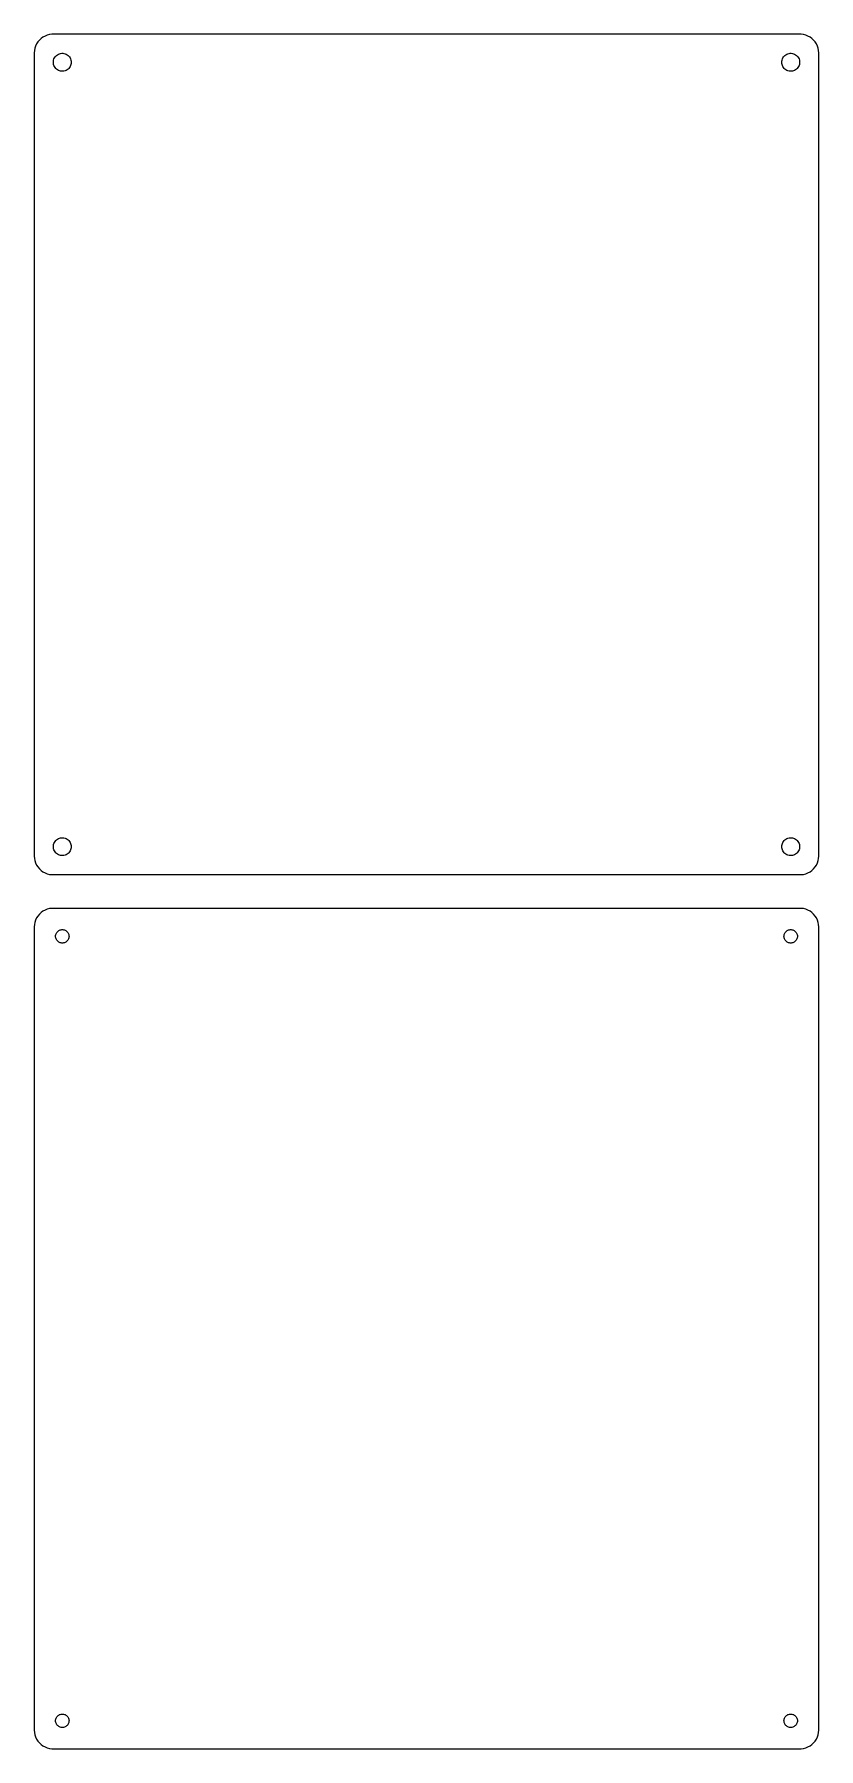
# Model space of a CAD drawing. Header units: metres. Extents: x -105 to 105, y 122 to 580.
import ezdxf

# ---------------------------------------------------------------- set-up
doc = ezdxf.new("R2010")
doc.units = ezdxf.units.M

msp = doc.modelspace()

# ---------------------------------------------------------------- linework, layer by layer
for p, q in [((-104.045, 578.439), (-104.382, 577.909)), ((-103.645, 578.923), (-104.045, 578.439)), ((-103.187, 579.353), (-103.645, 578.923)), ((-102.679, 579.722), (-103.187, 579.353)), ((-102.129, 580.024), (-102.679, 579.722)), ((-101.545, 580.255), (-102.129, 580.024)), ((-100.937, 580.411), (-101.545, 580.255)), ((-100.314, 580.49), (-100.937, 580.411)), ((100.314, 580.49), (-100.314, 580.49)), ((100.937, 580.411), (100.314, 580.49)), ((101.545, 580.255), (100.937, 580.411)), ((102.129, 580.024), (101.545, 580.255)), ((102.679, 579.722), (102.129, 580.024)), ((103.187, 579.353), (102.679, 579.722)), ((103.645, 578.923), (103.187, 579.353)), ((104.045, 578.439), (103.645, 578.923)), ((104.382, 577.909), (104.045, 578.439)), ((-104.961, 576.127), (-105, 575.5)), ((-105, 575.5), (-105, 360.5)), ((-104.843, 576.743), (-104.961, 576.127)), ((-104.649, 577.341), (-104.843, 576.743)), ((-104.382, 577.909), (-104.649, 577.341)), ((-99.8246, 573.597), (-99.7315, 573.883)), ((-99.7315, 573.883), (-99.6031, 574.156)), ((-99.6031, 574.156), (-99.4416, 574.411)), ((-99.4416, 574.411), (-99.2495, 574.643)), ((-99.2495, 574.643), (-99.0298, 574.849)), ((-99.0298, 574.849), (-98.786, 575.026)), ((-98.786, 575.026), (-98.5219, 575.172)), ((-98.5219, 575.172), (-98.2416, 575.283)), ((-98.2416, 575.283), (-97.9497, 575.357)), ((-97.9497, 575.357), (-97.6507, 575.395)), ((-97.6507, 575.395), (-97.3493, 575.395)), ((-97.3493, 575.395), (-97.0503, 575.357)), ((-97.0503, 575.357), (-96.7584, 575.283)), ((-96.7584, 575.283), (-96.4781, 575.172)), ((-96.4781, 575.172), (-96.214, 575.026)), ((-96.214, 575.026), (-95.9702, 574.849)), ((-95.9702, 574.849), (-95.7505, 574.643)), ((-95.7505, 574.643), (-95.5583, 574.411)), ((-95.5583, 574.411), (-95.3969, 574.156)), ((-95.3969, 574.156), (-95.2685, 573.883)), ((-95.2685, 573.883), (-95.1754, 573.597)), ((95.1754, 573.597), (95.2685, 573.883)), ((95.2685, 573.883), (95.3969, 574.156)), ((95.3969, 574.156), (95.5583, 574.411)), ((95.5583, 574.411), (95.7505, 574.643)), ((95.7505, 574.643), (95.9702, 574.849)), ((95.9702, 574.849), (96.214, 575.026)), ((96.214, 575.026), (96.4781, 575.172)), ((96.4781, 575.172), (96.7584, 575.283)), ((96.7584, 575.283), (97.0503, 575.357)), ((97.0503, 575.357), (97.3493, 575.395)), ((97.3493, 575.395), (97.6507, 575.395)), ((97.6507, 575.395), (97.9497, 575.357)), ((97.9497, 575.357), (98.2416, 575.283)), ((98.2416, 575.283), (98.5219, 575.172)), ((98.5219, 575.172), (98.786, 575.026)), ((98.786, 575.026), (99.0298, 574.849)), ((99.0298, 574.849), (99.2495, 574.643)), ((99.2495, 574.643), (99.4416, 574.411)), ((99.4416, 574.411), (99.6031, 574.156)), ((99.6031, 574.156), (99.7315, 573.883)), ((99.7315, 573.883), (99.8246, 573.597)), ((104.649, 577.341), (104.382, 577.909)), ((104.843, 576.743), (104.649, 577.341)), ((104.961, 576.127), (104.843, 576.743)), ((105, 575.5), (104.961, 576.127)), ((105, 360.5), (105, 575.5)), ((-99.9, 573), (-99.8811, 573.301)), ((-99.8811, 572.699), (-99.9, 573)), ((-99.8811, 573.301), (-99.8246, 573.597)), ((-99.8246, 572.403), (-99.8811, 572.699)), ((-99.7315, 572.117), (-99.8246, 572.403)), ((-99.6031, 571.844), (-99.7315, 572.117)), ((-99.4416, 571.589), (-99.6031, 571.844)), ((-99.2495, 571.357), (-99.4416, 571.589)), ((-99.0298, 571.151), (-99.2495, 571.357)), ((-98.786, 570.974), (-99.0298, 571.151)), ((-98.5219, 570.828), (-98.786, 570.974)), ((-98.2416, 570.717), (-98.5219, 570.828)), ((-97.9497, 570.643), (-98.2416, 570.717)), ((-97.6507, 570.605), (-97.9497, 570.643)), ((-97.3493, 570.605), (-97.6507, 570.605)), ((-97.0503, 570.643), (-97.3493, 570.605)), ((-96.7584, 570.717), (-97.0503, 570.643)), ((-96.4781, 570.828), (-96.7584, 570.717)), ((-96.214, 570.974), (-96.4781, 570.828)), ((-95.9702, 571.151), (-96.214, 570.974)), ((-95.7505, 571.357), (-95.9702, 571.151)), ((-95.5583, 571.589), (-95.7505, 571.357)), ((-95.3969, 571.844), (-95.5583, 571.589)), ((-95.2685, 572.117), (-95.3969, 571.844)), ((-95.1754, 572.403), (-95.2685, 572.117)), ((-95.1754, 573.597), (-95.1189, 573.301)), ((-95.1189, 572.699), (-95.1754, 572.403)), ((-95.1189, 573.301), (-95.1, 573)), ((-95.1, 573), (-95.1189, 572.699)), ((95.1, 573), (95.1189, 573.301)), ((95.1189, 572.699), (95.1, 573)), ((95.1189, 573.301), (95.1754, 573.597)), ((95.1754, 572.403), (95.1189, 572.699)), ((95.2685, 572.117), (95.1754, 572.403)), ((95.3969, 571.844), (95.2685, 572.117)), ((95.5583, 571.589), (95.3969, 571.844)), ((95.7505, 571.357), (95.5583, 571.589)), ((95.9702, 571.151), (95.7505, 571.357)), ((96.214, 570.974), (95.9702, 571.151)), ((96.4781, 570.828), (96.214, 570.974)), ((96.7584, 570.717), (96.4781, 570.828)), ((97.0503, 570.643), (96.7584, 570.717)), ((97.3493, 570.605), (97.0503, 570.643)), ((97.6507, 570.605), (97.3493, 570.605)), ((97.9497, 570.643), (97.6507, 570.605)), ((98.2416, 570.717), (97.9497, 570.643)), ((98.5219, 570.828), (98.2416, 570.717)), ((98.786, 570.974), (98.5219, 570.828)), ((99.0298, 571.151), (98.786, 570.974)), ((99.2495, 571.357), (99.0298, 571.151)), ((99.4416, 571.589), (99.2495, 571.357)), ((99.6031, 571.844), (99.4416, 571.589)), ((99.7315, 572.117), (99.6031, 571.844)), ((99.8246, 572.403), (99.7315, 572.117)), ((99.8246, 573.597), (99.8811, 573.301)), ((99.8811, 572.699), (99.8246, 572.403)), ((99.8811, 573.301), (99.9, 573)), ((99.9, 573), (99.8811, 572.699)), ((-99.9, 363), (-99.8811, 363.301)), ((-99.8811, 362.699), (-99.9, 363)), ((-99.8811, 363.301), (-99.8246, 363.597)), ((-99.8246, 362.403), (-99.8811, 362.699)), ((-99.8246, 363.597), (-99.7315, 363.883)), ((-99.7315, 363.883), (-99.6031, 364.156)), ((-99.6031, 364.156), (-99.4416, 364.411)), ((-99.4416, 364.411), (-99.2495, 364.643)), ((-99.2495, 364.643), (-99.0298, 364.849)), ((-99.0298, 364.849), (-98.786, 365.026)), ((-98.786, 365.026), (-98.5219, 365.172)), ((-98.5219, 365.172), (-98.2416, 365.283)), ((-98.2416, 365.283), (-97.9497, 365.357)), ((-97.9497, 365.357), (-97.6507, 365.395)), ((-97.6507, 365.395), (-97.3493, 365.395)), ((-97.3493, 365.395), (-97.0503, 365.357)), ((-97.0503, 365.357), (-96.7584, 365.283)), ((-96.7584, 365.283), (-96.4781, 365.172)), ((-96.4781, 365.172), (-96.214, 365.026)), ((-96.214, 365.026), (-95.9702, 364.849)), ((-95.9702, 364.849), (-95.7505, 364.643)), ((-95.7505, 364.643), (-95.5583, 364.411)), ((-95.5583, 364.411), (-95.3969, 364.156)), ((-95.3969, 364.156), (-95.2685, 363.883)), ((-95.2685, 363.883), (-95.1754, 363.597)), ((-95.1754, 363.597), (-95.1189, 363.301)), ((-95.1189, 362.699), (-95.1754, 362.403)), ((-95.1189, 363.301), (-95.1, 363)), ((-95.1, 363), (-95.1189, 362.699)), ((95.1, 363), (95.1189, 363.301)), ((95.1189, 362.699), (95.1, 363)), ((95.1189, 363.301), (95.1754, 363.597)), ((95.1754, 362.403), (95.1189, 362.699)), ((95.1754, 363.597), (95.2685, 363.883)), ((95.2685, 363.883), (95.3969, 364.156)), ((95.3969, 364.156), (95.5583, 364.411)), ((95.5583, 364.411), (95.7505, 364.643)), ((95.7505, 364.643), (95.9702, 364.849)), ((95.9702, 364.849), (96.214, 365.026)), ((96.214, 365.026), (96.4781, 365.172)), ((96.4781, 365.172), (96.7584, 365.283)), ((96.7584, 365.283), (97.0503, 365.357)), ((97.0503, 365.357), (97.3493, 365.395)), ((97.3493, 365.395), (97.6507, 365.395)), ((97.6507, 365.395), (97.9497, 365.357)), ((97.9497, 365.357), (98.2416, 365.283)), ((98.2416, 365.283), (98.5219, 365.172)), ((98.5219, 365.172), (98.786, 365.026)), ((98.786, 365.026), (99.0298, 364.849)), ((99.0298, 364.849), (99.2495, 364.643)), ((99.2495, 364.643), (99.4416, 364.411)), ((99.4416, 364.411), (99.6031, 364.156)), ((99.6031, 364.156), (99.7315, 363.883)), ((99.7315, 363.883), (99.8246, 363.597)), ((99.8246, 363.597), (99.8811, 363.301)), ((99.8811, 362.699), (99.8246, 362.403)), ((99.8811, 363.301), (99.9, 363)), ((99.9, 363), (99.8811, 362.699)), ((-105, 360.5), (-104.961, 359.873)), ((-104.961, 359.873), (-104.843, 359.257)), ((-104.843, 359.257), (-104.649, 358.659)), ((-104.649, 358.659), (-104.382, 358.091)), ((-104.382, 358.091), (-104.045, 357.561)), ((-99.7315, 362.117), (-99.8246, 362.403)), ((-99.6031, 361.844), (-99.7315, 362.117)), ((-99.4416, 361.589), (-99.6031, 361.844)), ((-99.2495, 361.357), (-99.4416, 361.589)), ((-99.0298, 361.151), (-99.2495, 361.357)), ((-98.786, 360.974), (-99.0298, 361.151)), ((-98.5219, 360.828), (-98.786, 360.974)), ((-98.2416, 360.717), (-98.5219, 360.828)), ((-97.9497, 360.643), (-98.2416, 360.717)), ((-97.6507, 360.605), (-97.9497, 360.643)), ((-97.3493, 360.605), (-97.6507, 360.605)), ((-97.0503, 360.643), (-97.3493, 360.605)), ((-96.7584, 360.717), (-97.0503, 360.643)), ((-96.4781, 360.828), (-96.7584, 360.717)), ((-96.214, 360.974), (-96.4781, 360.828)), ((-95.9702, 361.151), (-96.214, 360.974)), ((-95.7505, 361.357), (-95.9702, 361.151)), ((-95.5583, 361.589), (-95.7505, 361.357)), ((-95.3969, 361.844), (-95.5583, 361.589)), ((-95.2685, 362.117), (-95.3969, 361.844)), ((-95.1754, 362.403), (-95.2685, 362.117)), ((95.2685, 362.117), (95.1754, 362.403)), ((95.3969, 361.844), (95.2685, 362.117)), ((95.5583, 361.589), (95.3969, 361.844)), ((95.7505, 361.357), (95.5583, 361.589)), ((95.9702, 361.151), (95.7505, 361.357)), ((96.214, 360.974), (95.9702, 361.151)), ((96.4781, 360.828), (96.214, 360.974)), ((96.7584, 360.717), (96.4781, 360.828)), ((97.0503, 360.643), (96.7584, 360.717)), ((97.3493, 360.605), (97.0503, 360.643)), ((97.6507, 360.605), (97.3493, 360.605)), ((97.9497, 360.643), (97.6507, 360.605)), ((98.2416, 360.717), (97.9497, 360.643)), ((98.5219, 360.828), (98.2416, 360.717)), ((98.786, 360.974), (98.5219, 360.828)), ((99.0298, 361.151), (98.786, 360.974)), ((99.2495, 361.357), (99.0298, 361.151)), ((99.4416, 361.589), (99.2495, 361.357)), ((99.6031, 361.844), (99.4416, 361.589)), ((99.7315, 362.117), (99.6031, 361.844)), ((99.8246, 362.403), (99.7315, 362.117)), ((104.045, 357.561), (104.382, 358.091)), ((104.382, 358.091), (104.649, 358.659)), ((104.649, 358.659), (104.843, 359.257)), ((104.843, 359.257), (104.961, 359.873)), ((104.961, 359.873), (105, 360.5)), ((-104.045, 357.561), (-103.645, 357.077)), ((-103.645, 357.077), (-103.187, 356.647)), ((-103.187, 356.647), (-102.679, 356.278)), ((-102.679, 356.278), (-102.129, 355.976)), ((-102.129, 355.976), (-101.545, 355.745)), ((-101.545, 355.745), (-100.937, 355.589)), ((-100.937, 355.589), (-100.314, 355.51)), ((-100.314, 355.51), (100.314, 355.51)), ((100.314, 355.51), (100.937, 355.589)), ((100.937, 355.589), (101.545, 355.745)), ((101.545, 355.745), (102.129, 355.976)), ((102.129, 355.976), (102.679, 356.278)), ((102.679, 356.278), (103.187, 356.647)), ((103.187, 356.647), (103.645, 357.077)), ((103.645, 357.077), (104.045, 357.561)), ((-104.045, 344.439), (-104.382, 343.909)), ((-103.645, 344.923), (-104.045, 344.439)), ((-103.187, 345.353), (-103.645, 344.923)), ((-102.679, 345.722), (-103.187, 345.353)), ((-102.129, 346.024), (-102.679, 345.722)), ((-101.545, 346.255), (-102.129, 346.024)), ((-100.937, 346.411), (-101.545, 346.255)), ((-100.314, 346.49), (-100.937, 346.411)), ((100.314, 346.49), (-100.314, 346.49)), ((100.937, 346.411), (100.314, 346.49)), ((101.545, 346.255), (100.937, 346.411)), ((102.129, 346.024), (101.545, 346.255)), ((102.679, 345.722), (102.129, 346.024)), ((103.187, 345.353), (102.679, 345.722)), ((103.645, 344.923), (103.187, 345.353)), ((104.045, 344.439), (103.645, 344.923)), ((104.382, 343.909), (104.045, 344.439)), ((-104.961, 342.127), (-105, 341.5)), ((-105, 341.5), (-105, 126.5)), ((-104.843, 342.743), (-104.961, 342.127)), ((-104.649, 343.341), (-104.843, 342.743)), ((-104.382, 343.909), (-104.649, 343.341)), ((-99.2434, 339.448), (-99.1736, 339.663)), ((-99.1736, 339.663), (-99.0773, 339.867)), ((-99.0773, 339.867), (-98.9562, 340.058)), ((-98.9562, 340.058), (-98.8121, 340.232)), ((-98.8121, 340.232), (-98.6474, 340.387)), ((-98.6474, 340.387), (-98.4645, 340.52)), ((-98.4645, 340.52), (-98.2664, 340.629)), ((-98.2664, 340.629), (-98.0562, 340.712)), ((-98.0562, 340.712), (-97.8373, 340.768)), ((-97.8373, 340.768), (-97.613, 340.796)), ((-97.613, 340.796), (-97.387, 340.796)), ((-97.387, 340.796), (-97.1627, 340.768)), ((-97.1627, 340.768), (-96.9438, 340.712)), ((-96.9438, 340.712), (-96.7336, 340.629)), ((-96.7336, 340.629), (-96.5355, 340.52)), ((-96.5355, 340.52), (-96.3526, 340.387)), ((-96.3526, 340.387), (-96.1879, 340.232)), ((-96.1879, 340.232), (-96.0438, 340.058)), ((-96.0438, 340.058), (-95.9226, 339.867)), ((-95.9226, 339.867), (-95.8264, 339.663)), ((-95.8264, 339.663), (-95.7565, 339.448)), ((95.7565, 339.448), (95.8264, 339.663)), ((95.8264, 339.663), (95.9226, 339.867)), ((95.9226, 339.867), (96.0438, 340.058)), ((96.0438, 340.058), (96.1879, 340.232)), ((96.1879, 340.232), (96.3526, 340.387)), ((96.3526, 340.387), (96.5355, 340.52)), ((96.5355, 340.52), (96.7336, 340.629)), ((96.7336, 340.629), (96.9438, 340.712)), ((96.9438, 340.712), (97.1627, 340.768)), ((97.1627, 340.768), (97.387, 340.796)), ((97.387, 340.796), (97.613, 340.796)), ((97.613, 340.796), (97.8373, 340.768)), ((97.8373, 340.768), (98.0562, 340.712)), ((98.0562, 340.712), (98.2664, 340.629)), ((98.2664, 340.629), (98.4645, 340.52)), ((98.4645, 340.52), (98.6474, 340.387)), ((98.6474, 340.387), (98.8121, 340.232)), ((98.8121, 340.232), (98.9562, 340.058)), ((98.9562, 340.058), (99.0773, 339.867)), ((99.0773, 339.867), (99.1736, 339.663)), ((99.1736, 339.663), (99.2434, 339.448)), ((104.649, 343.341), (104.382, 343.909)), ((104.843, 342.743), (104.649, 343.341)), ((104.961, 342.127), (104.843, 342.743)), ((105, 341.5), (104.961, 342.127)), ((105, 126.5), (105, 341.5)), ((-99.3, 339), (-99.2858, 339.226)), ((-99.2858, 338.774), (-99.3, 339)), ((-99.2858, 339.226), (-99.2434, 339.448)), ((-99.2434, 338.552), (-99.2858, 338.774)), ((-99.1736, 338.337), (-99.2434, 338.552)), ((-99.0773, 338.133), (-99.1736, 338.337)), ((-98.9562, 337.942), (-99.0773, 338.133)), ((-98.8121, 337.768), (-98.9562, 337.942)), ((-98.6474, 337.613), (-98.8121, 337.768)), ((-98.4645, 337.48), (-98.6474, 337.613)), ((-98.2664, 337.371), (-98.4645, 337.48)), ((-98.0562, 337.288), (-98.2664, 337.371)), ((-97.8373, 337.232), (-98.0562, 337.288)), ((-97.613, 337.204), (-97.8373, 337.232)), ((-97.387, 337.204), (-97.613, 337.204)), ((-97.1627, 337.232), (-97.387, 337.204)), ((-96.9438, 337.288), (-97.1627, 337.232)), ((-96.7336, 337.371), (-96.9438, 337.288)), ((-96.5355, 337.48), (-96.7336, 337.371)), ((-96.3526, 337.613), (-96.5355, 337.48)), ((-96.1879, 337.768), (-96.3526, 337.613)), ((-96.0438, 337.942), (-96.1879, 337.768)), ((-95.9226, 338.133), (-96.0438, 337.942)), ((-95.8264, 338.337), (-95.9226, 338.133)), ((-95.7565, 338.552), (-95.8264, 338.337)), ((-95.7565, 339.448), (-95.7142, 339.226)), ((-95.7142, 338.774), (-95.7565, 338.552)), ((-95.7142, 339.226), (-95.7, 339)), ((-95.7, 339), (-95.7142, 338.774)), ((95.7, 339), (95.7142, 339.226)), ((95.7142, 338.774), (95.7, 339)), ((95.7142, 339.226), (95.7565, 339.448)), ((95.7565, 338.552), (95.7142, 338.774)), ((95.8264, 338.337), (95.7565, 338.552)), ((95.9226, 338.133), (95.8264, 338.337)), ((96.0438, 337.942), (95.9226, 338.133)), ((96.1879, 337.768), (96.0438, 337.942)), ((96.3526, 337.613), (96.1879, 337.768)), ((96.5355, 337.48), (96.3526, 337.613)), ((96.7336, 337.371), (96.5355, 337.48)), ((96.9438, 337.288), (96.7336, 337.371)), ((97.1627, 337.232), (96.9438, 337.288)), ((97.387, 337.204), (97.1627, 337.232)), ((97.613, 337.204), (97.387, 337.204)), ((97.8373, 337.232), (97.613, 337.204)), ((98.0562, 337.288), (97.8373, 337.232)), ((98.2664, 337.371), (98.0562, 337.288)), ((98.4645, 337.48), (98.2664, 337.371)), ((98.6474, 337.613), (98.4645, 337.48)), ((98.8121, 337.768), (98.6474, 337.613)), ((98.9562, 337.942), (98.8121, 337.768)), ((99.0773, 338.133), (98.9562, 337.942)), ((99.1736, 338.337), (99.0773, 338.133)), ((99.2434, 338.552), (99.1736, 338.337)), ((99.2434, 339.448), (99.2858, 339.226)), ((99.2858, 338.774), (99.2434, 338.552)), ((99.2858, 339.226), (99.3, 339)), ((99.3, 339), (99.2858, 338.774)), ((-99.3, 129), (-99.2858, 129.226)), ((-99.2858, 128.774), (-99.3, 129)), ((-99.2858, 129.226), (-99.2434, 129.448)), ((-99.2434, 128.552), (-99.2858, 128.774)), ((-99.2434, 129.448), (-99.1736, 129.663)), ((-99.1736, 128.337), (-99.2434, 128.552)), ((-99.1736, 129.663), (-99.0773, 129.867)), ((-99.0773, 129.867), (-98.9562, 130.058)), ((-98.9562, 130.058), (-98.8121, 130.232)), ((-98.8121, 130.232), (-98.6474, 130.387)), ((-98.6474, 130.387), (-98.4645, 130.52)), ((-98.4645, 130.52), (-98.2664, 130.629)), ((-98.2664, 130.629), (-98.0562, 130.712)), ((-98.0562, 130.712), (-97.8373, 130.768)), ((-97.8373, 130.768), (-97.613, 130.796)), ((-97.613, 130.796), (-97.387, 130.796)), ((-97.387, 130.796), (-97.1627, 130.768)), ((-97.1627, 130.768), (-96.9438, 130.712)), ((-96.9438, 130.712), (-96.7336, 130.629)), ((-96.7336, 130.629), (-96.5355, 130.52)), ((-96.5355, 130.52), (-96.3526, 130.387)), ((-96.3526, 130.387), (-96.1879, 130.232)), ((-96.1879, 130.232), (-96.0438, 130.058)), ((-96.0438, 130.058), (-95.9226, 129.867)), ((-95.9226, 129.867), (-95.8264, 129.663)), ((-95.8264, 129.663), (-95.7565, 129.448)), ((-95.7565, 128.552), (-95.8264, 128.337)), ((-95.7565, 129.448), (-95.7142, 129.226)), ((-95.7142, 128.774), (-95.7565, 128.552)), ((-95.7142, 129.226), (-95.7, 129)), ((-95.7, 129), (-95.7142, 128.774)), ((95.7, 129), (95.7142, 129.226)), ((95.7142, 128.774), (95.7, 129)), ((95.7142, 129.226), (95.7565, 129.448)), ((95.7565, 128.552), (95.7142, 128.774)), ((95.7565, 129.448), (95.8264, 129.663)), ((95.8264, 128.337), (95.7565, 128.552)), ((95.8264, 129.663), (95.9226, 129.867)), ((95.9226, 129.867), (96.0438, 130.058)), ((96.0438, 130.058), (96.1879, 130.232)), ((96.1879, 130.232), (96.3526, 130.387)), ((96.3526, 130.387), (96.5355, 130.52)), ((96.5355, 130.52), (96.7336, 130.629)), ((96.7336, 130.629), (96.9438, 130.712)), ((96.9438, 130.712), (97.1627, 130.768)), ((97.1627, 130.768), (97.387, 130.796)), ((97.387, 130.796), (97.613, 130.796)), ((97.613, 130.796), (97.8373, 130.768)), ((97.8373, 130.768), (98.0562, 130.712)), ((98.0562, 130.712), (98.2664, 130.629)), ((98.2664, 130.629), (98.4645, 130.52)), ((98.4645, 130.52), (98.6474, 130.387)), ((98.6474, 130.387), (98.8121, 130.232)), ((98.8121, 130.232), (98.9562, 130.058)), ((98.9562, 130.058), (99.0773, 129.867)), ((99.0773, 129.867), (99.1736, 129.663)), ((99.1736, 129.663), (99.2434, 129.448)), ((99.2434, 128.552), (99.1736, 128.337)), ((99.2434, 129.448), (99.2858, 129.226)), ((99.2858, 128.774), (99.2434, 128.552)), ((99.2858, 129.226), (99.3, 129)), ((99.3, 129), (99.2858, 128.774)), ((-105, 126.5), (-104.961, 125.873)), ((-104.961, 125.873), (-104.843, 125.257)), ((-104.843, 125.257), (-104.649, 124.659)), ((-104.649, 124.659), (-104.382, 124.091)), ((-104.382, 124.091), (-104.045, 123.561)), ((-99.0773, 128.133), (-99.1736, 128.337)), ((-98.9562, 127.942), (-99.0773, 128.133)), ((-98.8121, 127.768), (-98.9562, 127.942)), ((-98.6474, 127.613), (-98.8121, 127.768)), ((-98.4645, 127.48), (-98.6474, 127.613)), ((-98.2664, 127.371), (-98.4645, 127.48)), ((-98.0562, 127.288), (-98.2664, 127.371)), ((-97.8373, 127.232), (-98.0562, 127.288)), ((-97.613, 127.204), (-97.8373, 127.232)), ((-97.387, 127.204), (-97.613, 127.204)), ((-97.1627, 127.232), (-97.387, 127.204)), ((-96.9438, 127.288), (-97.1627, 127.232)), ((-96.7336, 127.371), (-96.9438, 127.288)), ((-96.5355, 127.48), (-96.7336, 127.371)), ((-96.3526, 127.613), (-96.5355, 127.48)), ((-96.1879, 127.768), (-96.3526, 127.613)), ((-96.0438, 127.942), (-96.1879, 127.768)), ((-95.9226, 128.133), (-96.0438, 127.942)), ((-95.8264, 128.337), (-95.9226, 128.133)), ((95.9226, 128.133), (95.8264, 128.337)), ((96.0438, 127.942), (95.9226, 128.133)), ((96.1879, 127.768), (96.0438, 127.942)), ((96.3526, 127.613), (96.1879, 127.768)), ((96.5355, 127.48), (96.3526, 127.613)), ((96.7336, 127.371), (96.5355, 127.48)), ((96.9438, 127.288), (96.7336, 127.371)), ((97.1627, 127.232), (96.9438, 127.288)), ((97.387, 127.204), (97.1627, 127.232)), ((97.613, 127.204), (97.387, 127.204)), ((97.8373, 127.232), (97.613, 127.204)), ((98.0562, 127.288), (97.8373, 127.232)), ((98.2664, 127.371), (98.0562, 127.288)), ((98.4645, 127.48), (98.2664, 127.371)), ((98.6474, 127.613), (98.4645, 127.48)), ((98.8121, 127.768), (98.6474, 127.613)), ((98.9562, 127.942), (98.8121, 127.768)), ((99.0773, 128.133), (98.9562, 127.942)), ((99.1736, 128.337), (99.0773, 128.133)), ((104.045, 123.561), (104.382, 124.091)), ((104.382, 124.091), (104.649, 124.659)), ((104.649, 124.659), (104.843, 125.257)), ((104.843, 125.257), (104.961, 125.873)), ((104.961, 125.873), (105, 126.5)), ((-104.045, 123.561), (-103.645, 123.077)), ((-103.645, 123.077), (-103.187, 122.647)), ((-103.187, 122.647), (-102.679, 122.278)), ((-102.679, 122.278), (-102.129, 121.976)), ((-102.129, 121.976), (-101.545, 121.745)), ((-101.545, 121.745), (-100.937, 121.589)), ((-100.937, 121.589), (-100.314, 121.51)), ((-100.314, 121.51), (100.314, 121.51)), ((100.314, 121.51), (100.937, 121.589)), ((100.937, 121.589), (101.545, 121.745)), ((101.545, 121.745), (102.129, 121.976)), ((102.129, 121.976), (102.679, 122.278)), ((102.679, 122.278), (103.187, 122.647)), ((103.187, 122.647), (103.645, 123.077)), ((103.645, 123.077), (104.045, 123.561))]:
    msp.add_line(p, q)

doc.saveas('drawing.dxf')
